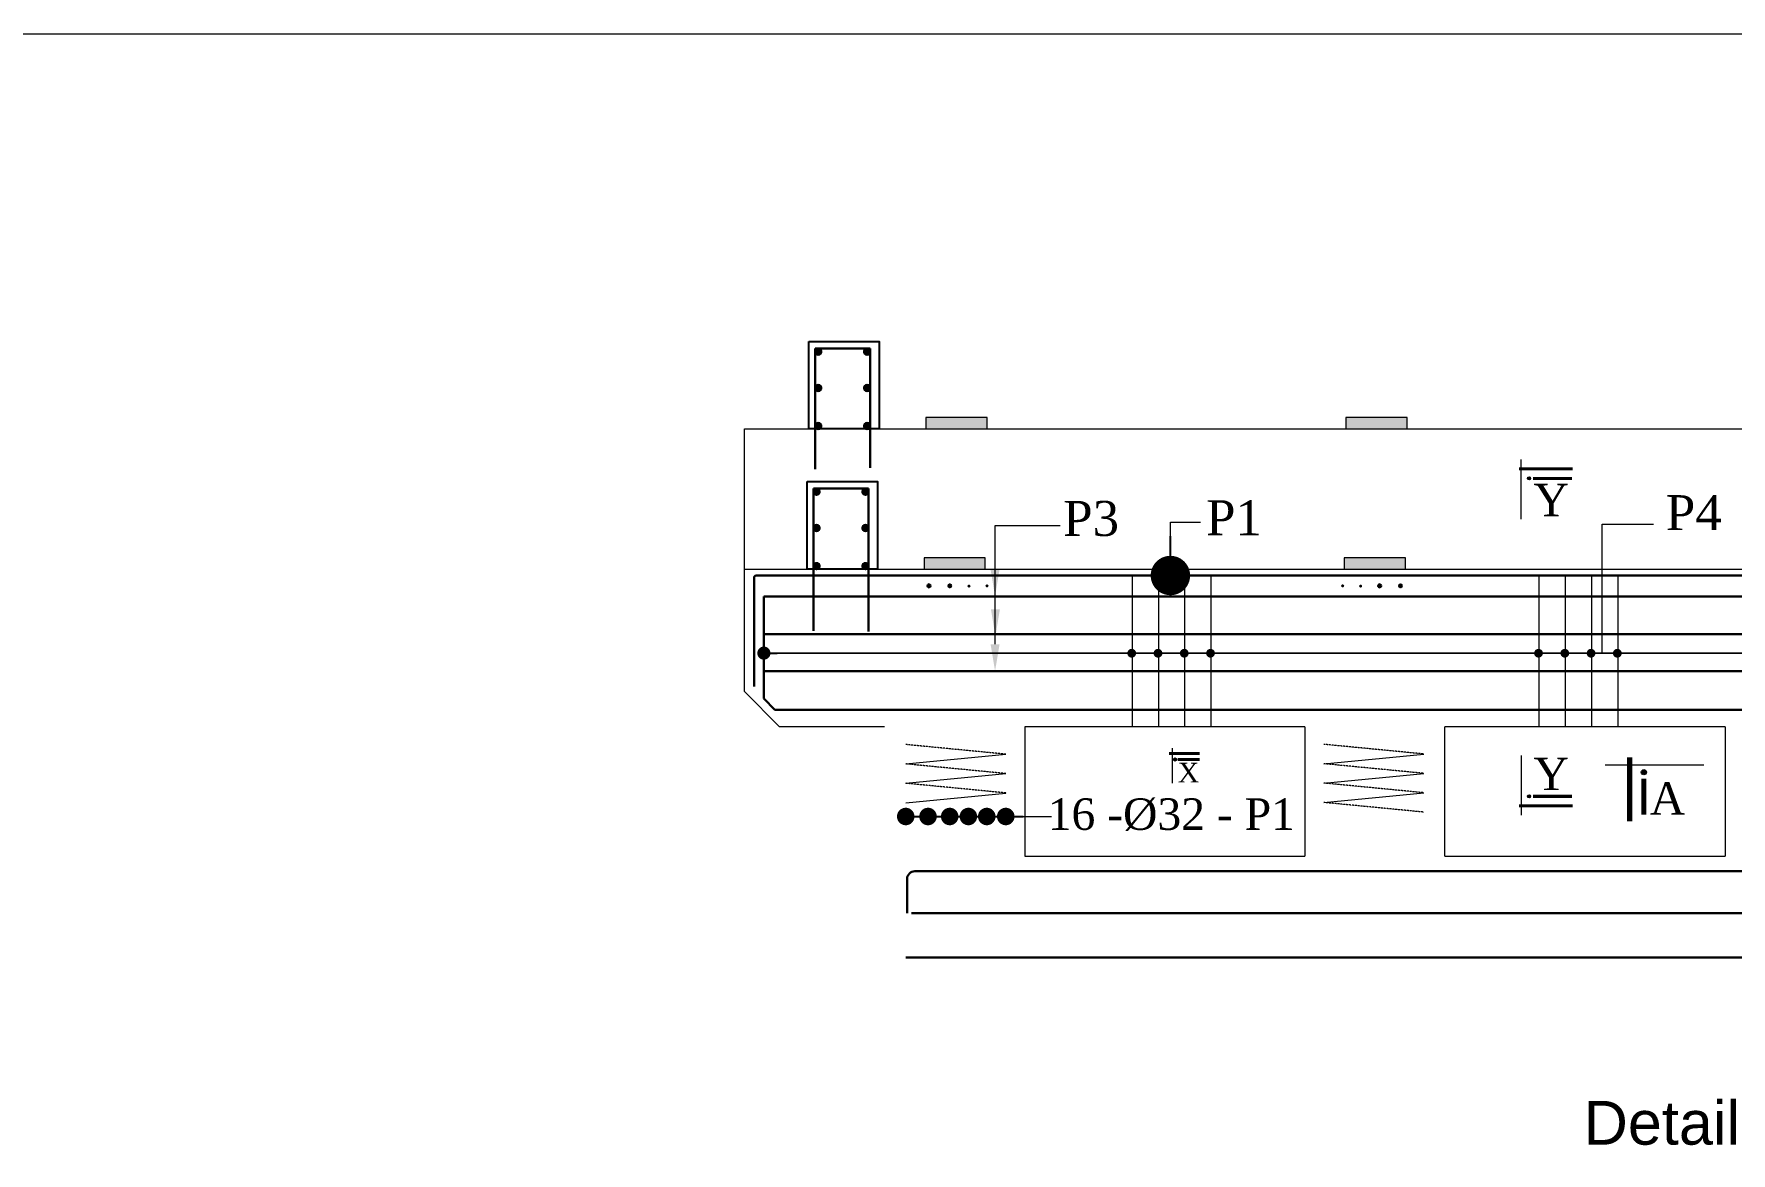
# Model space of a CAD drawing. Header units: millimetres. Extents: x -452357 to 35267, y 81803 to 461763.
# Drawn here: x -27918 to -18226, y 222896 to 229287 of the extents above; entities that cross this region are included whole.
import ezdxf

# ---------------------------------------------------------------- set-up
doc = ezdxf.new("R2010")
doc.units = ezdxf.units.MM
doc.linetypes.add('DASHEDX2', pattern=[38.1, 25.4, -12.7])
for name, color, linetype, lineweight in [('Ber', 12, 'Continuous', 30), ('Binder', 136, 'Continuous', 15), ('Dimision', 96, 'Continuous', 18), ('hatch', 65, 'Continuous', 15), ('Hatching', 65, 'Continuous', 20), ('Reinf.', 12, 'Continuous', 30), ('Text', 7, 'Continuous', 15)]:
    doc.layers.add(name, color=color, linetype=linetype, lineweight=lineweight)
doc.layers.add('Pire Line', color=11, linetype='Continuous')
doc.styles.add('ROMANS', font='arial.ttf', dxfattribs={"height": 200})
doc.styles.get("Standard").update_dxf_attribs({"font": 'times.ttf'})
doc.dimstyles.new('ISO-25', dxfattribs={"dimtxt": 175, "dimasz": 100, "dimexe": 65, "dimexo": 115.625, "dimgap": 40, "dimtad": 1, "dimtoh": 1, "dimdec": 0, "dimtxsty": 'Standard', "dimblk": 'DOT', "dimcen": 300, "dimclrd": 256, "dimclre": 256, "dimclrt": 256, "dimadec": 0, "dimazin": 0, "dimtfac": 1, "dimtdec": 0, "dimtix": 1, "dimtmove": 0, "dimatfit": 3, "dimldrblk": 'DOT', "dimfxl": 75, "dimlwd": -1, "dimarcsym": 0})

# ---------------------------------------------------------------- blocks, each defined once
blk = doc.blocks.new('_Dot')
at = {"color": 0, "linetype": 'ByBlock', "lineweight": -2}
blk.add_line((-0.5, 0), (-1, 0), dxfattribs=at)
at = {"color": 0, "linetype": 'ByBlock', "const_width": 0.5}
blk.add_lwpolyline([(-0.25, 0, 1), (0.25, 0, 1)], format="xyb", close=True, dxfattribs=at)

msp = doc.modelspace()

# ---------------------------------------------------------------- hatches: boundary and pattern name
at = {"layer": 'Hatching', "ltscale": 3}
h = msp.add_hatch(color=256, dxfattribs=at)
h.paths.add_polyline_path([(-22474.9, 227096.2), (-22649.9, 227096.2), (-22649.9, 227031.2), (-22474.9, 227031.2)])
h.paths.add_polyline_path([(-22649.9, 227096.2), (-22824.9, 227096.2), (-22824.9, 227031.2), (-22649.9, 227031.2)])
h = msp.add_hatch(color=256, dxfattribs=at)
h.paths.add_polyline_path([(-20074.9, 227096.2), (-20249.9, 227096.2), (-20249.9, 227031.2), (-20074.9, 227031.2)])
h.paths.add_polyline_path([(-20249.9, 227096.2), (-20424.9, 227096.2), (-20424.9, 227031.2), (-20249.9, 227031.2)])
h = msp.add_hatch(color=256, dxfattribs=at)
h.paths.add_polyline_path([(-22484.5, 226296.2), (-22659.5, 226296.2), (-22659.5, 226231.2), (-22484.5, 226231.2)])
h.paths.add_polyline_path([(-22659.5, 226296.2), (-22834.5, 226296.2), (-22834.5, 226231.2), (-22659.5, 226231.2)])
h = msp.add_hatch(color=256, dxfattribs=at)
h.paths.add_polyline_path([(-20084.5, 226296.2), (-20259.5, 226296.2), (-20259.5, 226231.2), (-20084.5, 226231.2)])
h.paths.add_polyline_path([(-20259.5, 226296.2), (-20434.5, 226296.2), (-20434.5, 226231.2), (-20259.5, 226231.2)])
at = {"layer": 'Reinf.', "ltscale": 5}
h = msp.add_hatch(color=256, dxfattribs=at)
edge = h.paths.add_edge_path()
edge.add_arc((-23438.8, 227472.6), 17.6, 0, 360)
h = msp.add_hatch(color=256, dxfattribs=at)
edge = h.paths.add_edge_path()
edge.add_arc((-23159.4, 227472.6), 17.6, 180, 540, ccw=False)
h = msp.add_hatch(color=256, dxfattribs=at)
edge = h.paths.add_edge_path()
edge.add_arc((-23438.8, 227265.5), 17.6, 0, 360)
h = msp.add_hatch(color=256, dxfattribs=at)
edge = h.paths.add_edge_path()
edge.add_arc((-23159.4, 227265.5), 17.6, 180, 540, ccw=False)
h = msp.add_hatch(color=256, dxfattribs=at)
edge = h.paths.add_edge_path()
edge.add_arc((-23438.8, 227048), 17.6, 0, 360)
h = msp.add_hatch(color=256, dxfattribs=at)
edge = h.paths.add_edge_path()
edge.add_arc((-23159.4, 227048), 17.6, 180, 540, ccw=False)
h = msp.add_hatch(color=256, dxfattribs=at)
edge = h.paths.add_edge_path()
edge.add_arc((-23448.4, 226672.6), 17.6, 0, 360)
h = msp.add_hatch(color=256, dxfattribs=at)
edge = h.paths.add_edge_path()
edge.add_arc((-23169.1, 226672.6), 17.6, 180, 540, ccw=False)
h = msp.add_hatch(color=256, dxfattribs=at)
edge = h.paths.add_edge_path()
edge.add_arc((-23448.4, 226465.5), 17.6, 0, 360)
h = msp.add_hatch(color=256, dxfattribs=at)
edge = h.paths.add_edge_path()
edge.add_arc((-23169.1, 226465.5), 17.6, 180, 540, ccw=False)
h = msp.add_hatch(color=256, dxfattribs=at)
edge = h.paths.add_edge_path()
edge.add_arc((-23448.4, 226248), 17.6, 0, 360)
h = msp.add_hatch(color=256, dxfattribs=at)
edge = h.paths.add_edge_path()
edge.add_arc((-23169.1, 226248), 17.6, 180, 540, ccw=False)
for points in [[(-22814.6, 226135.4, 1), (-22796.9, 226135.4, 1)], [(-22696.1, 226135.4, 1), (-22678.3, 226135.4, 1)], [(-22586.7, 226133.9, 1), (-22569, 226133.9, 1)], [(-22483.9, 226135.4, 1), (-22466.2, 226135.4, 1)], [(-20435.1, 226135.4, -1), (-20452.8, 226135.4, -1)], [(-20332.3, 226133.9, -1), (-20350, 226133.9, -1)], [(-20223, 226135.4, -1), (-20240.7, 226135.4, -1)], [(-20104.4, 226135.4, -1), (-20122.1, 226135.4, -1)]]:
    msp.add_hatch(color=256, dxfattribs=at).paths.add_polyline_path(points)
at = {"layer": 'Text'}
for points in [[(-19370.6, 226748.9, 1), (-19388.5, 226748.9, 1)], [(-21392.4, 225144.1, 1), (-21410.3, 225144.1, 1)], [(-18723.7, 225056.6, -1), (-18723.7, 225086.2, -1)], [(-19370.6, 224933.8, -1), (-19388.5, 224933.8, -1)]]:
    msp.add_hatch(color=256, dxfattribs=at).paths.add_polyline_path(points)

# ---------------------------------------------------------------- linework, layer by layer
at = {"layer": 'Ber', "ltscale": 0.02}
for p, q in [((-23456.4, 227490.5), (-23456.4, 226802)), ((-23456.4, 227490.5), (-23141.8, 227490.5)), ((-23141.8, 227490.5), (-23141.8, 226808.9)), ((-23466.1, 226690.5), (-23466.1, 225878.5)), ((-23466.1, 226690.5), (-23151.4, 226690.5)), ((-23151.4, 226690.5), (-23151.4, 225875)), ((-23749.2, 225491.5), (-23749.2, 226075.5)), ((-16793.8, 226075.5), (-23749.2, 226075.5)), ((-16793.8, 225859.7), (-23749.2, 225859.7)), ((-16793.8, 225648.5), (-23746.1, 225648.5)), ((-23685.8, 225428.2), (-23749.2, 225491.5)), ((-16835, 225428.2), (-23685.8, 225428.2)), ((-17632.4, 224505.9), (-22886.6, 224505.9)), ((-22931.6, 224460.9), (-22931.6, 224266.7)), ((-17613.8, 224266.4), (-22906.3, 224266.4)), ((-17613.8, 224013.5), (-22939.1, 224013.5))]:
    msp.add_line(p, q, dxfattribs=at)
msp.add_lwpolyline([(-23804.8, 225561.6), (-23804.8, 226183.4, -0.414214), (-23793.8, 226194.4), (-16726.7, 226194.4)], format="xyb", dxfattribs=at)
msp.add_arc((-22886.6, 224460.9), 45, 90, 180, dxfattribs=at)
at = {"layer": 'Binder', "ltscale": 5}
for p, q in [((-21646.4, 226194.4), (-21646.4, 225331.2)), ((-21496.4, 226194.4), (-21496.4, 225331.2)), ((-21346.4, 226194.4), (-21346.4, 225331.2)), ((-21196.4, 226194.4), (-21196.4, 225331.2)), ((-19323.1, 226194.4), (-19323.1, 225331.2)), ((-19173.1, 226194.4), (-19173.1, 225331.2)), ((-19023.1, 226194.4), (-19023.1, 225331.2)), ((-18873.1, 226194.4), (-18873.1, 225331.2)), ((-22938.2, 225118.5), (-22366.5, 225173.8)), ((-20551.9, 225119.8), (-19980.1, 225175.1)), ((-22938.2, 225007.9), (-22366.5, 225063.2)), ((-20551.9, 225009.2), (-19980.1, 225064.5)), ((-22938.2, 224897.2), (-22366.5, 224952.5)), ((-20551.9, 224898.5), (-19980.1, 224953.8))]:
    msp.add_line(p, q, dxfattribs=at)
at = {"layer": 'Binder', "linetype": 'DASHEDX2', "ltscale": 0.007}
for p, q in [((-22366.5, 225173.8), (-22938.2, 225229.2)), ((-19980.1, 225175.1), (-20551.9, 225230.5)), ((-22366.5, 225063.2), (-22938.2, 225118.5)), ((-19980.1, 225064.5), (-20551.9, 225119.8)), ((-22366.5, 224952.5), (-22938.2, 225007.9)), ((-19980.1, 224953.8), (-20551.9, 225009.2)), ((-19980.1, 224843.2), (-20551.9, 224898.5))]:
    msp.add_line(p, q, dxfattribs=at)
at = {"layer": 'Dimision', "ltscale": 5}
for points in [[(-22428.9, 225802.3), (-22428.9, 226479.6), (-22056.5, 226479.6)], [(-22428.9, 226388), (-22428.9, 226479.6), (-22056.5, 226479.6)], [(-22428.9, 226182.2), (-22428.9, 226479.6), (-22056.5, 226479.6)], [(-18962.2, 225751.2), (-18962.2, 226488.1), (-18668, 226488.1)]]:
    msp.add_lwpolyline(points, dxfattribs=at)
at = {"layer": 'Dimision', "ltscale": 3, "const_width": 25}
for points in [[(-21660.9, 225750.6, 1), (-21635.9, 225750.6, 1)], [(-21510.9, 225750.6, 1), (-21485.9, 225750.6, 1)], [(-21360.9, 225750.6, 1), (-21335.9, 225750.6, 1)], [(-21210.9, 225750.5, 1), (-21185.9, 225750.5, 1)], [(-19337.6, 225750.6, 1), (-19312.6, 225750.6, 1)], [(-19187.6, 225750.6, 1), (-19162.6, 225750.6, 1)], [(-19037.6, 225750.6, 1), (-19012.6, 225750.6, 1)], [(-18887.6, 225750.5, 1), (-18862.6, 225750.5, 1)]]:
    msp.add_lwpolyline(points, format="xyb", close=True, dxfattribs=at)
at = {"layer": 'Dimision', "ltscale": 5}
for points in [[(-22403.3, 226229.1), (-22428.9, 226075.5), (-22454.5, 226229.2)], [(-22401.2, 226001.4), (-22426.8, 225847.5), (-22452.4, 226001.2)], [(-22403.2, 225802.4), (-22428.9, 225648.5), (-22454.5, 225802.2)]]:
    msp.add_solid(points, dxfattribs=at)
at = {"layer": 'hatch', "ltscale": 3}
for p, q in [((-22259.5, 224591.9), (-20659.5, 224591.9)), ((-19859.5, 224591.9), (-18259.5, 224591.9))]:
    msp.add_line(p, q, dxfattribs=at)
msp.add_lwpolyline([(-36457, 229287.1), (-1109.9, 229287.1), (-1109.9, 185240.2), (-36457, 185240.2)], close=True, dxfattribs=at)
at = {"layer": 'Hatching', "ltscale": 3}
for p, q in [((-23859.5, 225531.2), (-23859.5, 227031.2)), ((-23859.5, 227031.2), (-16659.5, 227031.2)), ((-23859.5, 226231.2), (-16659.5, 226231.2)), ((-23659.5, 225331.2), (-23859.5, 225531.2)), ((-23059.5, 225331.2), (-23659.5, 225331.2)), ((-22259.5, 225331.2), (-22259.5, 224704.5)), ((-20659.5, 225331.2), (-22259.5, 225331.2)), ((-20659.5, 225331.2), (-20659.5, 224704.5)), ((-18259.5, 225331.2), (-19859.5, 225331.2)), ((-18259.5, 225331.2), (-18259.5, 224704.5)), ((-22259.5, 224704.5), (-22259.5, 224591.9)), ((-20659.5, 224704.5), (-20659.5, 224591.9)), ((-18259.5, 224704.5), (-18259.5, 224591.9))]:
    msp.add_line(p, q, dxfattribs=at)
for points in [[(-22474.9, 227096.2), (-22824.9, 227096.2), (-22824.9, 227031.2), (-22474.9, 227031.2)], [(-20074.9, 227096.2), (-20424.9, 227096.2), (-20424.9, 227031.2), (-20074.9, 227031.2)], [(-22484.5, 226296.2), (-22834.5, 226296.2), (-22834.5, 226231.2), (-22484.5, 226231.2)], [(-20084.5, 226296.2), (-20434.5, 226296.2), (-20434.5, 226231.2), (-20084.5, 226231.2)]]:
    msp.add_lwpolyline(points, close=True, dxfattribs=at)
msp.add_lwpolyline([(-19859.5, 224591.9), (-19859.5, 225331.2)], dxfattribs=at)
at = {"layer": 'Pire Line', "ltscale": 5}
for points in [[(-23491.5, 227530.8), (-23091.4, 227530.8), (-23091.4, 227031.2), (-23491.5, 227031.2)], [(-23501.2, 226730.8), (-23101, 226730.8), (-23101, 226231.2), (-23501.2, 226231.2)]]:
    msp.add_lwpolyline(points, close=True, dxfattribs=at)
at = {"layer": 'Reinf.', "ltscale": 5}
for centre, radius in [((-23438.8, 227472.6), 17.6), ((-23159.4, 227472.6), 17.6), ((-23438.8, 227265.5), 17.6), ((-23159.4, 227265.5), 17.6), ((-23438.8, 227048), 17.6), ((-23159.4, 227048), 17.6), ((-23448.4, 226672.6), 17.6), ((-23169.1, 226672.6), 17.6), ((-23448.4, 226465.5), 17.6), ((-23169.1, 226465.5), 17.6), ((-23448.4, 226248), 17.6), ((-23169.1, 226248), 17.6), ((-22805.8, 226135.4), 8.85), ((-22687.2, 226135.4), 8.85), ((-20231.9, 226135.4), 8.85), ((-20113.3, 226135.4), 8.85)]:
    msp.add_circle(centre, radius, dxfattribs=at)
at = {"layer": 'Text'}
for p, q in [((-19423.9, 226515.5), (-19423.9, 226856.5)), ((-21418.4, 225208.7), (-21418.4, 225008.1)), ((-19423.9, 225167.2), (-19423.9, 224826.2)), ((-18380.6, 225111.1), (-18945, 225111.1))]:
    msp.add_line(p, q, dxfattribs=at)
for points, const_width in [([(-19437.3, 226803.9), (-19129.9, 226803.9)], 17.9), ([(-19356.8, 226748.9), (-19133.9, 226748.9)], 17.9), ([(-21435.7, 225177.7), (-21261, 225177.7)], 17.9), ([(-21385.2, 225144.1), (-21260.4, 225144.1)], 17.9), ([(-18804.8, 225156.4), (-18804.8, 224791.5)], 29.6), ([(-18723.7, 225033.9), (-18723.7, 224828.1)], 29.6), ([(-19437.3, 224878.8), (-19129.9, 224878.8)], 17.9), ([(-19356.8, 224933.8), (-19133.9, 224933.8)], 17.9)]:
    msp.add_lwpolyline(points, dxfattribs=dict(at, const_width=const_width))
for centre, radius in [((-19379.5, 226748.9), 8.97), ((-21401.3, 225144.1), 8.97), ((-18723.7, 225071.4), 14.8), ((-19379.5, 224933.8), 8.97)]:
    msp.add_circle(centre, radius, dxfattribs=at)

# ---------------------------------------------------------------- texts
for s, height, p in [('Y', 184.9, (-19353.3, 226533.2)), ('P3', 200, (-22039.8, 226420.5)), ('P1', 200, (-21224, 226424.7)), ('P4', 200, (-18598.1, 226453.5)), ('Y', 184.9, (-19353.3, 224968.7)), ('X', 112.1, (-21385.1, 225012.9)), ('A', 184.9, (-18689.3, 224829)), ('16 -%%C32 - P1', 180, (-22128.3, 224742))]:
    msp.add_text(s, height=height, dxfattribs=at).set_placement(p)
at = {"layer": 'Text', "ltscale": 3, "insert": (-19067.1, 223194.4), "char_height": 250, "width": 2347.544, "attachment_point": 1, "style": 'ROMANS'}
msp.add_mtext("Detail of ''H'' ", dxfattribs=at)

# ---------------------------------------------------------------- leaders
at = {"layer": 'Dimision', "ltscale": 5}
for points, override in [([(-21427.5, 226194.4), (-21427.5, 226500), (-21256.1, 226500)], {"dimasz": 225, "dimtad": 0}), ([(-16793.3, 225751.2), (-23749.2, 225751.2)], {"dimasz": 150, "dimtad": 0}), ([(-23749.2, 225751.2), (-16793.8, 225751.2)], {"dimasz": 75, "dimtad": 0}), ([(-22939.1, 224818.3), (-22196.1, 224818.3)], {"dimasz": 100, "dimtad": 0}), ([(-22811.8, 224818.3), (-22170.6, 224818.3)], {"dimtad": 0}), ([(-22687.9, 224818.3), (-22182.5, 224818.3)], {"dimtad": 0}), ([(-22581.2, 224818.3), (-22211.5, 224818.3)], {"dimtad": 0}), ([(-22476.4, 224818.3), (-22106.7, 224818.3)], {"dimtad": 0}), ([(-22476.4, 224818.3), (-22106.7, 224818.3)], {"dimtad": 0}), ([(-22367.9, 224818.3), (-22106.7, 224818.3)], {"dimtad": 0}), ([(-22367.9, 224818.3), (-22106.7, 224818.3)], {"dimtad": 0})]:
    msp.add_leader(points, dimstyle='ISO-25', override=override, dxfattribs=at)

doc.saveas('drawing.dxf')
